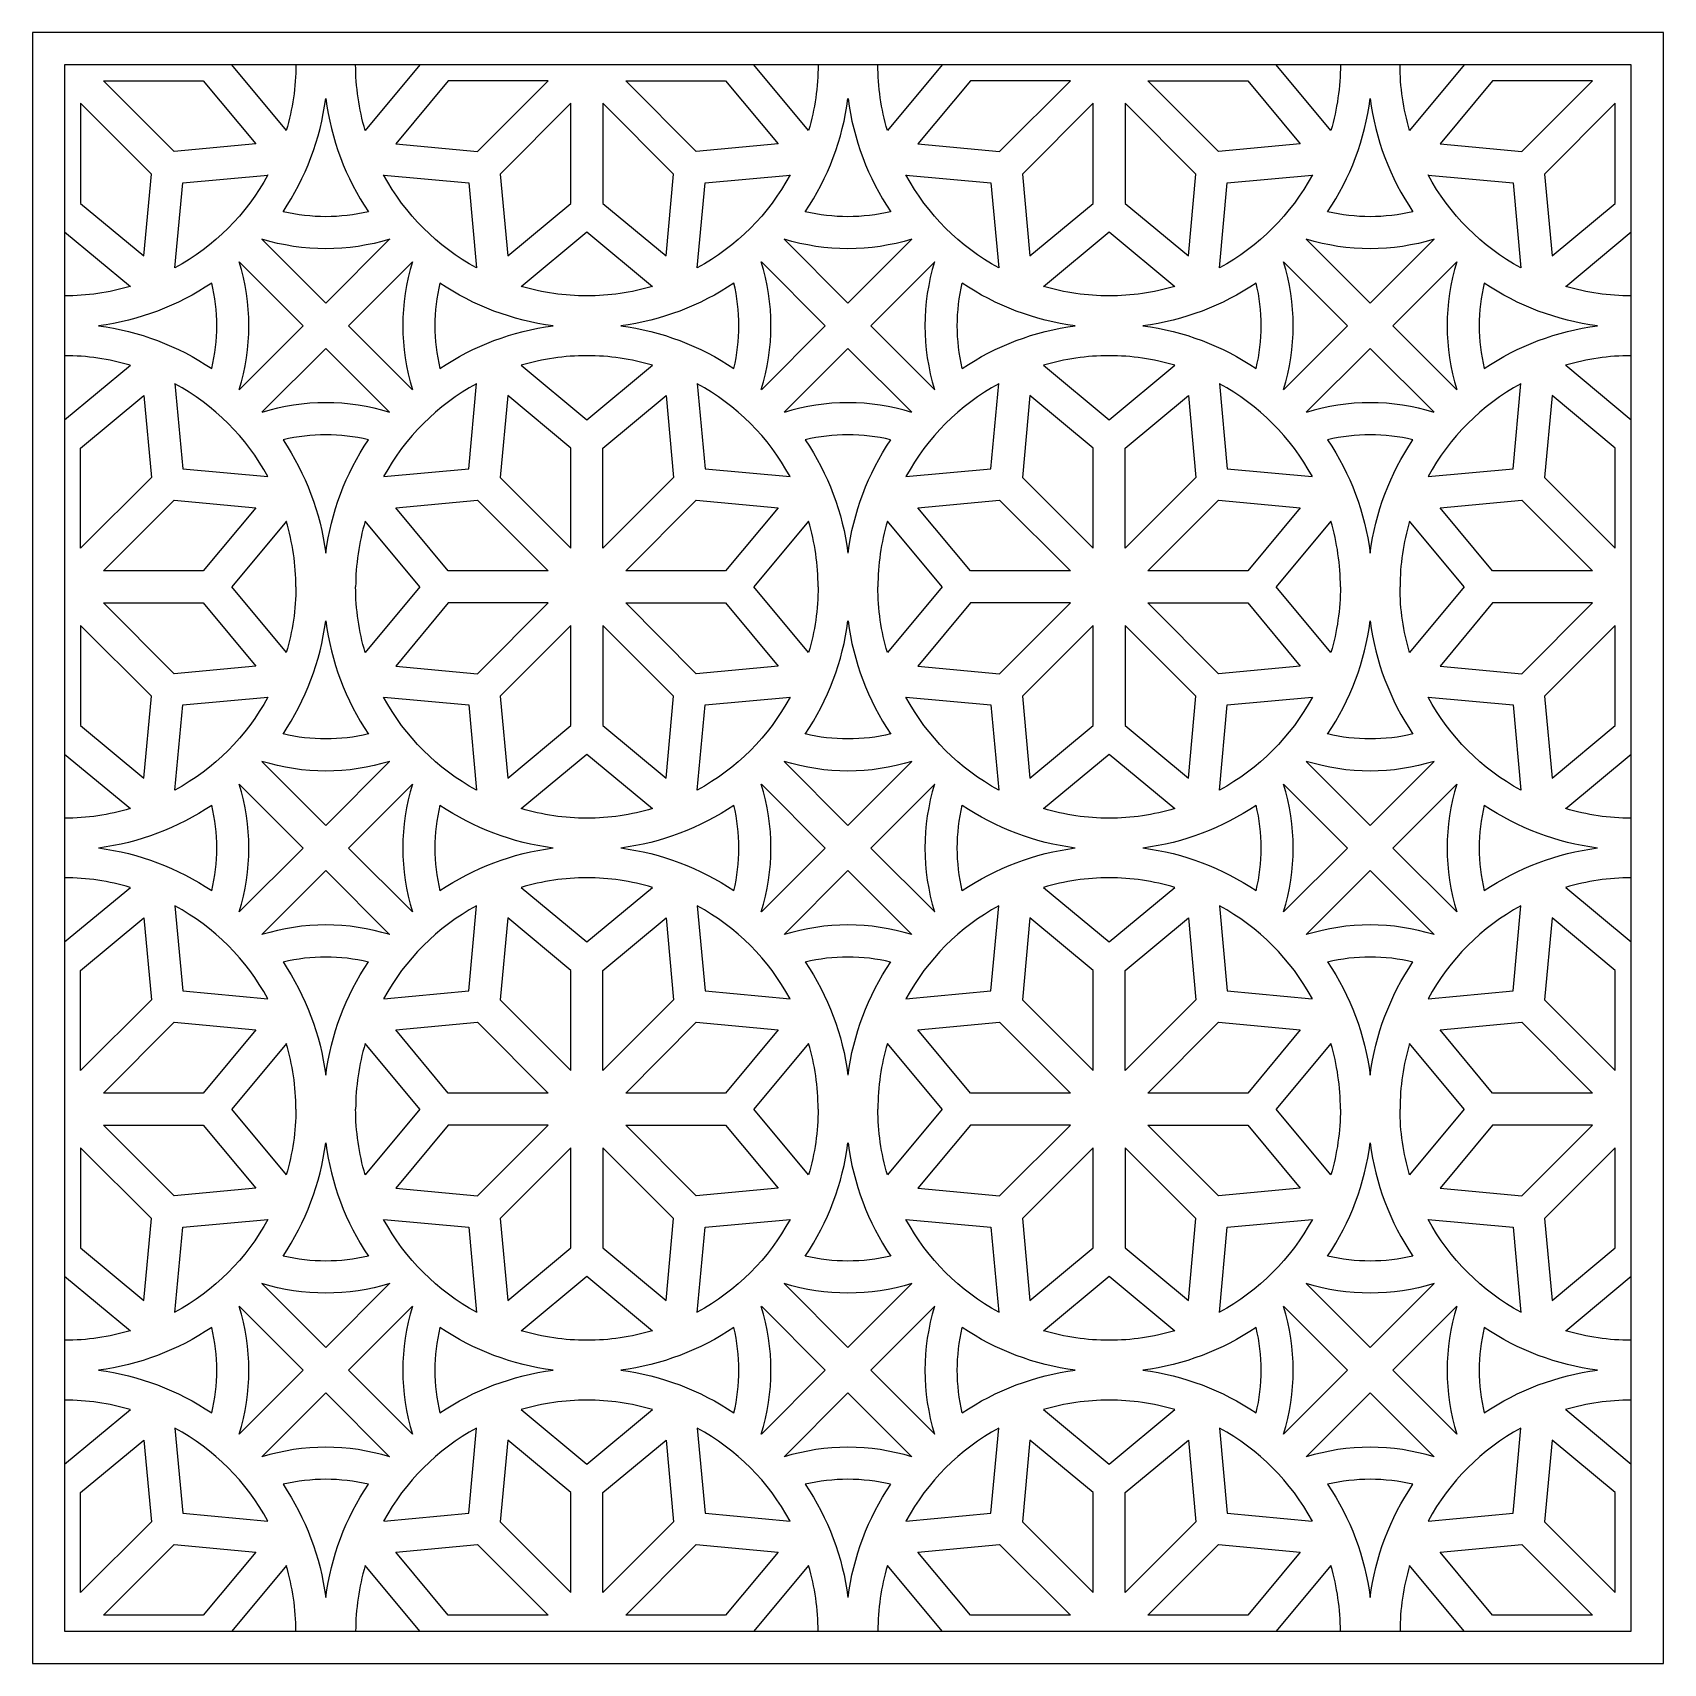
# Model space of a CAD drawing. Extents: x 371 to 1388, y 552 to 1569.
import ezdxf

# ---------------------------------------------------------------- set-up
doc = ezdxf.new("R2010")
doc.units = 0
doc.layers.add('LAYER_01', color=5, linetype='CONTINUOUS')

msp = doc.modelspace()

# ---------------------------------------------------------------- linework, layer by layer
at = {"layer": 'LAYER_01'}
for p, q in [((1387.7, 1569), (370.7, 1569)), ((370.7, 1569), (370.7, 552)), ((1387.7, 552), (1387.7, 1569)), ((1367.7, 1549), (390.7, 1549)), ((390.7, 1549), (390.7, 572)), ((529, 1508), (494.9, 1549)), ((612.2, 1549), (578.2, 1508)), ((854.7, 1508), (820.6, 1549)), ((937.9, 1549), (903.8, 1508)), ((1180.3, 1508), (1146.3, 1549)), ((1263.5, 1549), (1229.5, 1508)), ((1367.7, 572), (1367.7, 1549)), ((459, 1494.9), (414.9, 1539)), ((414.9, 1539), (477.2, 1539)), ((477.2, 1539), (510, 1499.6)), ((629.9, 1539), (597.2, 1499.6)), ((692.3, 1539), (629.9, 1539)), ((648.2, 1494.9), (692.3, 1539)), ((784.6, 1494.9), (740.6, 1539)), ((740.6, 1539), (802.9, 1539)), ((802.9, 1539), (835.7, 1499.6)), ((955.6, 1539), (922.8, 1499.6)), ((1017.9, 1539), (955.6, 1539)), ((973.8, 1494.9), (1017.9, 1539)), ((1110.3, 1494.9), (1066.2, 1539)), ((1066.2, 1539), (1128.6, 1539)), ((1128.6, 1539), (1161.3, 1499.6)), ((1281.2, 1539), (1248.5, 1499.6)), ((1343.6, 1539), (1281.2, 1539)), ((1299.5, 1494.9), (1343.6, 1539)), ((444.8, 1480.8), (400.7, 1524.9)), ((400.7, 1524.9), (400.7, 1462.5)), ((706.4, 1524.9), (662.3, 1480.8)), ((706.4, 1462.5), (706.4, 1524.9)), ((770.5, 1480.8), (726.4, 1524.9)), ((726.4, 1524.9), (726.4, 1462.5)), ((1032.1, 1524.9), (988, 1480.8)), ((1032.1, 1462.5), (1032.1, 1524.9)), ((1096.2, 1480.8), (1052.1, 1524.9)), ((1052.1, 1524.9), (1052.1, 1462.5)), ((1357.7, 1524.9), (1313.6, 1480.8)), ((1357.7, 1462.5), (1357.7, 1524.9)), ((510, 1499.6), (459, 1494.9)), ((597.2, 1499.6), (648.2, 1494.9)), ((835.7, 1499.6), (784.6, 1494.9)), ((922.8, 1499.6), (973.8, 1494.9)), ((1161.3, 1499.6), (1110.3, 1494.9)), ((1248.5, 1499.6), (1299.5, 1494.9)), ((440.1, 1429.7), (444.8, 1480.8)), ((459.5, 1422.3), (464.4, 1475.3)), ((464.4, 1475.3), (517.5, 1480.2)), ((589.7, 1480.2), (642.7, 1475.3)), ((642.7, 1475.3), (647.6, 1422.3)), ((662.3, 1480.8), (667, 1429.7)), ((765.8, 1429.7), (770.5, 1480.8)), ((785.2, 1422.3), (790.1, 1475.3)), ((790.1, 1475.3), (843.1, 1480.2)), ((915.3, 1480.2), (968.4, 1475.3)), ((968.4, 1475.3), (973.3, 1422.3)), ((988, 1480.8), (992.7, 1429.7)), ((1091.5, 1429.7), (1096.2, 1480.8)), ((1110.9, 1422.3), (1115.7, 1475.3)), ((1115.7, 1475.3), (1168.8, 1480.2)), ((1241, 1480.2), (1294.1, 1475.3)), ((1294.1, 1475.3), (1298.9, 1422.3)), ((1313.6, 1480.8), (1318.3, 1429.7)), ((400.7, 1462.5), (440.1, 1429.7)), ((667, 1429.7), (706.4, 1462.5)), ((726.4, 1462.5), (765.8, 1429.7)), ((992.7, 1429.7), (1032.1, 1462.5)), ((1052.1, 1462.5), (1091.5, 1429.7)), ((1318.3, 1429.7), (1357.7, 1462.5)), ((390.7, 1444.8), (431.7, 1410.7)), ((675.4, 1410.7), (716.4, 1444.8)), ((716.4, 1444.8), (757.4, 1410.7)), ((1001.1, 1410.7), (1042.1, 1444.8)), ((1042.1, 1444.8), (1083, 1410.7)), ((1326.8, 1410.7), (1367.7, 1444.8)), ((513.7, 1440.2), (553.6, 1400.3)), ((553.6, 1400.3), (593.4, 1440.2)), ((839.4, 1440.2), (879.2, 1400.3)), ((879.2, 1400.3), (919.1, 1440.2)), ((1165, 1440.2), (1204.9, 1400.3)), ((1204.9, 1400.3), (1244.8, 1440.2)), ((499.6, 1426), (539.4, 1386.2)), ((567.7, 1386.2), (607.6, 1426)), ((825.2, 1426), (865.1, 1386.2)), ((893.4, 1386.2), (933.3, 1426)), ((1150.9, 1426), (1190.8, 1386.2)), ((1219, 1386.2), (1258.9, 1426)), ((539.4, 1386.2), (499.6, 1346.3)), ((607.6, 1346.3), (567.7, 1386.2)), ((865.1, 1386.2), (825.2, 1346.3)), ((933.3, 1346.3), (893.4, 1386.2)), ((1190.8, 1386.2), (1150.9, 1346.3)), ((1258.9, 1346.3), (1219, 1386.2)), ((513.7, 1332.2), (553.6, 1372)), ((553.6, 1372), (593.4, 1332.2)), ((839.4, 1332.2), (879.2, 1372)), ((879.2, 1372), (919.1, 1332.2)), ((1165, 1332.2), (1204.9, 1372)), ((1204.9, 1372), (1244.8, 1332.2)), ((390.7, 1327.5), (431.7, 1361.6)), ((675.4, 1361.6), (716.4, 1327.5)), ((716.4, 1327.5), (757.4, 1361.6)), ((1001.1, 1361.6), (1042.1, 1327.5)), ((1042.1, 1327.5), (1083, 1361.6)), ((1326.8, 1361.6), (1367.7, 1327.5)), ((400.7, 1309.8), (440.1, 1342.6)), ((440.1, 1342.6), (444.8, 1291.6)), ((459.5, 1350.1), (464.4, 1297)), ((642.7, 1297), (647.6, 1350.1)), ((667, 1342.6), (662.3, 1291.6)), ((706.4, 1309.8), (667, 1342.6)), ((726.4, 1309.8), (765.8, 1342.6)), ((765.8, 1342.6), (770.5, 1291.6)), ((785.2, 1350.1), (790.1, 1297)), ((968.4, 1297), (973.3, 1350.1)), ((992.7, 1342.6), (988, 1291.6)), ((1032.1, 1309.8), (992.7, 1342.6)), ((1052.1, 1309.8), (1091.5, 1342.6)), ((1091.5, 1342.6), (1096.2, 1291.6)), ((1110.9, 1350.1), (1115.7, 1297)), ((1294.1, 1297), (1298.9, 1350.1)), ((1318.3, 1342.6), (1313.6, 1291.6)), ((1357.7, 1309.8), (1318.3, 1342.6)), ((400.7, 1247.5), (400.7, 1309.8)), ((706.4, 1247.5), (706.4, 1309.8)), ((726.4, 1247.5), (726.4, 1309.8)), ((1032.1, 1247.5), (1032.1, 1309.8)), ((1052.1, 1247.5), (1052.1, 1309.8)), ((1357.7, 1247.5), (1357.7, 1309.8)), ((444.8, 1291.6), (400.7, 1247.5)), ((464.4, 1297), (517.5, 1292.1)), ((589.7, 1292.1), (642.7, 1297)), ((662.3, 1291.6), (706.4, 1247.5)), ((770.5, 1291.6), (726.4, 1247.5)), ((790.1, 1297), (843.1, 1292.1)), ((915.3, 1292.1), (968.4, 1297)), ((988, 1291.6), (1032.1, 1247.5)), ((1096.2, 1291.6), (1052.1, 1247.5)), ((1115.7, 1297), (1168.8, 1292.1)), ((1241, 1292.1), (1294.1, 1297)), ((1313.6, 1291.6), (1357.7, 1247.5)), ((414.9, 1233.3), (459, 1277.4)), ((459, 1277.4), (510, 1272.7)), ((510, 1272.7), (477.2, 1233.3)), ((597.2, 1272.7), (648.2, 1277.4)), ((629.9, 1233.3), (597.2, 1272.7)), ((648.2, 1277.4), (692.3, 1233.3)), ((740.6, 1233.3), (784.6, 1277.4)), ((784.6, 1277.4), (835.7, 1272.7)), ((835.7, 1272.7), (802.9, 1233.3)), ((922.8, 1272.7), (973.8, 1277.4)), ((955.6, 1233.3), (922.8, 1272.7)), ((973.8, 1277.4), (1017.9, 1233.3)), ((1066.2, 1233.3), (1110.3, 1277.4)), ((1110.3, 1277.4), (1161.3, 1272.7)), ((1161.3, 1272.7), (1128.6, 1233.3)), ((1248.5, 1272.7), (1299.5, 1277.4)), ((1281.2, 1233.3), (1248.5, 1272.7)), ((1299.5, 1277.4), (1343.6, 1233.3)), ((529, 1264.3), (494.9, 1223.3)), ((612.2, 1223.3), (578.2, 1264.3)), ((854.7, 1264.3), (820.6, 1223.3)), ((937.9, 1223.3), (903.8, 1264.3)), ((1180.3, 1264.3), (1146.3, 1223.3)), ((1263.5, 1223.3), (1229.5, 1264.3)), ((477.2, 1233.3), (414.9, 1233.3)), ((692.3, 1233.3), (629.9, 1233.3)), ((802.9, 1233.3), (740.6, 1233.3)), ((1017.9, 1233.3), (955.6, 1233.3)), ((1128.6, 1233.3), (1066.2, 1233.3)), ((1343.6, 1233.3), (1281.2, 1233.3)), ((529, 1182.4), (494.9, 1223.3)), ((612.2, 1223.3), (578.2, 1182.4)), ((854.7, 1182.4), (820.6, 1223.3)), ((937.9, 1223.3), (903.8, 1182.4)), ((1180.3, 1182.4), (1146.3, 1223.3)), ((1263.5, 1223.3), (1229.5, 1182.4)), ((459, 1169.2), (414.9, 1213.3)), ((414.9, 1213.3), (477.2, 1213.3)), ((477.2, 1213.3), (510, 1173.9)), ((629.9, 1213.3), (597.2, 1173.9)), ((692.3, 1213.3), (629.9, 1213.3)), ((648.2, 1169.2), (692.3, 1213.3)), ((784.6, 1169.2), (740.6, 1213.3)), ((740.6, 1213.3), (802.9, 1213.3)), ((802.9, 1213.3), (835.7, 1173.9)), ((955.6, 1213.3), (922.8, 1173.9)), ((1017.9, 1213.3), (955.6, 1213.3)), ((973.8, 1169.2), (1017.9, 1213.3)), ((1110.3, 1169.2), (1066.2, 1213.3)), ((1066.2, 1213.3), (1128.6, 1213.3)), ((1128.6, 1213.3), (1161.3, 1173.9)), ((1281.2, 1213.3), (1248.5, 1173.9)), ((1343.6, 1213.3), (1281.2, 1213.3)), ((1299.5, 1169.2), (1343.6, 1213.3)), ((444.8, 1155.1), (400.7, 1199.2)), ((400.7, 1199.2), (400.7, 1136.8)), ((706.4, 1199.2), (662.3, 1155.1)), ((706.4, 1136.8), (706.4, 1199.2)), ((770.5, 1155.1), (726.4, 1199.2)), ((726.4, 1199.2), (726.4, 1136.8)), ((1032.1, 1199.2), (988, 1155.1)), ((1032.1, 1136.8), (1032.1, 1199.2)), ((1096.2, 1155.1), (1052.1, 1199.2)), ((1052.1, 1199.2), (1052.1, 1136.8)), ((1357.7, 1199.2), (1313.6, 1155.1)), ((1357.7, 1136.8), (1357.7, 1199.2)), ((510, 1173.9), (459, 1169.2)), ((597.2, 1173.9), (648.2, 1169.2)), ((835.7, 1173.9), (784.6, 1169.2)), ((922.8, 1173.9), (973.8, 1169.2)), ((1161.3, 1173.9), (1110.3, 1169.2)), ((1248.5, 1173.9), (1299.5, 1169.2)), ((440.1, 1104.1), (444.8, 1155.1)), ((459.5, 1096.6), (464.4, 1149.7)), ((464.4, 1149.7), (517.5, 1154.5)), ((589.7, 1154.5), (642.7, 1149.7)), ((642.7, 1149.7), (647.6, 1096.6)), ((662.3, 1155.1), (667, 1104.1)), ((765.8, 1104.1), (770.5, 1155.1)), ((785.2, 1096.6), (790.1, 1149.7)), ((790.1, 1149.7), (843.1, 1154.5)), ((915.3, 1154.5), (968.4, 1149.7)), ((968.4, 1149.7), (973.3, 1096.6)), ((988, 1155.1), (992.7, 1104.1)), ((1091.5, 1104.1), (1096.2, 1155.1)), ((1110.9, 1096.6), (1115.7, 1149.7)), ((1115.7, 1149.7), (1168.8, 1154.5)), ((1241, 1154.5), (1294.1, 1149.7)), ((1294.1, 1149.7), (1298.9, 1096.6)), ((1313.6, 1155.1), (1318.3, 1104.1)), ((400.7, 1136.8), (440.1, 1104.1)), ((667, 1104.1), (706.4, 1136.8)), ((726.4, 1136.8), (765.8, 1104.1)), ((992.7, 1104.1), (1032.1, 1136.8)), ((1052.1, 1136.8), (1091.5, 1104.1)), ((1318.3, 1104.1), (1357.7, 1136.8)), ((390.7, 1119.1), (431.7, 1085.1)), ((675.4, 1085.1), (716.4, 1119.1)), ((716.4, 1119.1), (757.4, 1085.1)), ((1001.1, 1085.1), (1042.1, 1119.1)), ((1042.1, 1119.1), (1083, 1085.1)), ((1326.8, 1085.1), (1367.7, 1119.1)), ((513.7, 1114.5), (553.6, 1074.6)), ((553.6, 1074.6), (593.4, 1114.5)), ((839.4, 1114.5), (879.2, 1074.6)), ((879.2, 1074.6), (919.1, 1114.5)), ((1165, 1114.5), (1204.9, 1074.6)), ((1204.9, 1074.6), (1244.8, 1114.5)), ((499.6, 1100.4), (539.4, 1060.5)), ((567.7, 1060.5), (607.6, 1100.4)), ((825.2, 1100.4), (865.1, 1060.5)), ((893.4, 1060.5), (933.3, 1100.4)), ((1150.9, 1100.4), (1190.8, 1060.5)), ((1219, 1060.5), (1258.9, 1100.4)), ((539.4, 1060.5), (499.6, 1020.6)), ((607.6, 1020.6), (567.7, 1060.5)), ((865.1, 1060.5), (825.2, 1020.6)), ((933.3, 1020.6), (893.4, 1060.5)), ((1190.8, 1060.5), (1150.9, 1020.6)), ((1258.9, 1020.6), (1219, 1060.5)), ((513.7, 1006.5), (553.6, 1046.4)), ((553.6, 1046.4), (593.4, 1006.5)), ((839.4, 1006.5), (879.2, 1046.4)), ((879.2, 1046.4), (919.1, 1006.5)), ((1165, 1006.5), (1204.9, 1046.4)), ((1204.9, 1046.4), (1244.8, 1006.5)), ((390.7, 1001.9), (431.7, 1035.9)), ((675.4, 1035.9), (716.4, 1001.9)), ((716.4, 1001.9), (757.4, 1035.9)), ((1001.1, 1035.9), (1042.1, 1001.9)), ((1042.1, 1001.9), (1083, 1035.9)), ((1326.8, 1035.9), (1367.7, 1001.9)), ((459.5, 1024.4), (464.4, 971.4)), ((642.7, 971.4), (647.6, 1024.4)), ((785.2, 1024.4), (790.1, 971.4)), ((968.4, 971.4), (973.3, 1024.4)), ((1110.9, 1024.4), (1115.7, 971.4)), ((1294.1, 971.4), (1298.9, 1024.4)), ((400.7, 984.2), (440.1, 1016.9)), ((440.1, 1016.9), (444.8, 965.9)), ((667, 1016.9), (662.3, 965.9)), ((706.4, 984.2), (667, 1016.9)), ((726.4, 984.2), (765.8, 1016.9)), ((765.8, 1016.9), (770.5, 965.9)), ((992.7, 1016.9), (988, 965.9)), ((1032.1, 984.2), (992.7, 1016.9)), ((1052.1, 984.2), (1091.5, 1016.9)), ((1091.5, 1016.9), (1096.2, 965.9)), ((1318.3, 1016.9), (1313.6, 965.9)), ((1357.7, 984.2), (1318.3, 1016.9)), ((400.7, 921.8), (400.7, 984.2)), ((706.4, 921.8), (706.4, 984.2)), ((726.4, 921.8), (726.4, 984.2)), ((1032.1, 921.8), (1032.1, 984.2)), ((1052.1, 921.8), (1052.1, 984.2)), ((1357.7, 921.8), (1357.7, 984.2)), ((464.4, 971.4), (517.5, 966.5)), ((589.7, 966.5), (642.7, 971.4)), ((790.1, 971.4), (843.1, 966.5)), ((915.3, 966.5), (968.4, 971.4)), ((1115.7, 971.4), (1168.8, 966.5)), ((1241, 966.5), (1294.1, 971.4)), ((444.8, 965.9), (400.7, 921.8)), ((662.3, 965.9), (706.4, 921.8)), ((770.5, 965.9), (726.4, 921.8)), ((988, 965.9), (1032.1, 921.8)), ((1096.2, 965.9), (1052.1, 921.8)), ((1313.6, 965.9), (1357.7, 921.8)), ((414.9, 907.7), (459, 951.8)), ((459, 951.8), (510, 947.1)), ((510, 947.1), (477.2, 907.7)), ((597.2, 947.1), (648.2, 951.8)), ((629.9, 907.7), (597.2, 947.1)), ((648.2, 951.8), (692.3, 907.7)), ((740.6, 907.7), (784.6, 951.8)), ((784.6, 951.8), (835.7, 947.1)), ((835.7, 947.1), (802.9, 907.7)), ((922.8, 947.1), (973.8, 951.8)), ((955.6, 907.7), (922.8, 947.1)), ((973.8, 951.8), (1017.9, 907.7)), ((1066.2, 907.7), (1110.3, 951.8)), ((1110.3, 951.8), (1161.3, 947.1)), ((1161.3, 947.1), (1128.6, 907.7)), ((1248.5, 947.1), (1299.5, 951.8)), ((1281.2, 907.7), (1248.5, 947.1)), ((1299.5, 951.8), (1343.6, 907.7)), ((529, 938.6), (494.9, 897.7)), ((612.2, 897.7), (578.2, 938.6)), ((854.7, 938.6), (820.6, 897.7)), ((937.9, 897.7), (903.8, 938.6)), ((1180.3, 938.6), (1146.3, 897.7)), ((1263.5, 897.7), (1229.5, 938.6)), ((477.2, 907.7), (414.9, 907.7)), ((692.3, 907.7), (629.9, 907.7)), ((802.9, 907.7), (740.6, 907.7)), ((1017.9, 907.7), (955.6, 907.7)), ((1128.6, 907.7), (1066.2, 907.7)), ((1343.6, 907.7), (1281.2, 907.7)), ((529, 856.7), (494.9, 897.7)), ((612.2, 897.7), (578.2, 856.7)), ((854.7, 856.7), (820.6, 897.7)), ((937.9, 897.7), (903.8, 856.7)), ((1180.3, 856.7), (1146.3, 897.7)), ((1263.5, 897.7), (1229.5, 856.7)), ((459, 843.6), (414.9, 887.7)), ((414.9, 887.7), (477.2, 887.7)), ((477.2, 887.7), (510, 848.3)), ((629.9, 887.7), (597.2, 848.3)), ((692.3, 887.7), (629.9, 887.7)), ((648.2, 843.6), (692.3, 887.7)), ((784.6, 843.6), (740.6, 887.7)), ((740.6, 887.7), (802.9, 887.7)), ((802.9, 887.7), (835.7, 848.3)), ((955.6, 887.7), (922.8, 848.3)), ((1017.9, 887.7), (955.6, 887.7)), ((973.8, 843.6), (1017.9, 887.7)), ((1110.3, 843.6), (1066.2, 887.7)), ((1066.2, 887.7), (1128.6, 887.7)), ((1128.6, 887.7), (1161.3, 848.3)), ((1281.2, 887.7), (1248.5, 848.3)), ((1343.6, 887.7), (1281.2, 887.7)), ((1299.5, 843.6), (1343.6, 887.7)), ((444.8, 829.4), (400.7, 873.5)), ((400.7, 873.5), (400.7, 811.2)), ((706.4, 873.5), (662.3, 829.4)), ((706.4, 811.2), (706.4, 873.5)), ((770.5, 829.4), (726.4, 873.5)), ((726.4, 873.5), (726.4, 811.2)), ((1032.1, 873.5), (988, 829.4)), ((1032.1, 811.2), (1032.1, 873.5)), ((1096.2, 829.4), (1052.1, 873.5)), ((1052.1, 873.5), (1052.1, 811.2)), ((1357.7, 873.5), (1313.6, 829.4)), ((1357.7, 811.2), (1357.7, 873.5)), ((510, 848.3), (459, 843.6)), ((597.2, 848.3), (648.2, 843.6)), ((835.7, 848.3), (784.6, 843.6)), ((922.8, 848.3), (973.8, 843.6)), ((1161.3, 848.3), (1110.3, 843.6)), ((1248.5, 848.3), (1299.5, 843.6)), ((440.1, 778.4), (444.8, 829.4)), ((459.5, 770.9), (464.4, 824)), ((464.4, 824), (517.5, 828.9)), ((589.7, 828.9), (642.7, 824)), ((642.7, 824), (647.6, 770.9)), ((662.3, 829.4), (667, 778.4)), ((765.8, 778.4), (770.5, 829.4)), ((785.2, 770.9), (790.1, 824)), ((790.1, 824), (843.1, 828.9)), ((915.3, 828.9), (968.4, 824)), ((968.4, 824), (973.3, 770.9)), ((988, 829.4), (992.7, 778.4)), ((1091.5, 778.4), (1096.2, 829.4)), ((1110.9, 770.9), (1115.7, 824)), ((1115.7, 824), (1168.8, 828.9)), ((1241, 828.9), (1294.1, 824)), ((1294.1, 824), (1298.9, 770.9)), ((1313.6, 829.4), (1318.3, 778.4)), ((400.7, 811.2), (440.1, 778.4)), ((667, 778.4), (706.4, 811.2)), ((726.4, 811.2), (765.8, 778.4)), ((992.7, 778.4), (1032.1, 811.2)), ((1052.1, 811.2), (1091.5, 778.4)), ((1318.3, 778.4), (1357.7, 811.2)), ((390.7, 793.5), (431.7, 759.4)), ((675.4, 759.4), (716.4, 793.5)), ((716.4, 793.5), (757.4, 759.4)), ((1001.1, 759.4), (1042.1, 793.5)), ((1042.1, 793.5), (1083, 759.4)), ((1326.8, 759.4), (1367.7, 793.5)), ((513.7, 788.9), (553.6, 749)), ((553.6, 749), (593.4, 788.9)), ((839.4, 788.9), (879.2, 749)), ((879.2, 749), (919.1, 788.9)), ((1165, 788.9), (1204.9, 749)), ((1204.9, 749), (1244.8, 788.9)), ((499.6, 774.7), (539.4, 734.8)), ((567.7, 734.8), (607.6, 774.7)), ((825.2, 774.7), (865.1, 734.8)), ((893.4, 734.8), (933.3, 774.7)), ((1150.9, 774.7), (1190.8, 734.8)), ((1219, 734.8), (1258.9, 774.7)), ((539.4, 734.8), (499.6, 695)), ((607.6, 695), (567.7, 734.8)), ((865.1, 734.8), (825.2, 695)), ((933.3, 695), (893.4, 734.8)), ((1190.8, 734.8), (1150.9, 695)), ((1258.9, 695), (1219, 734.8)), ((513.7, 680.8), (553.6, 720.7)), ((553.6, 720.7), (593.4, 680.8)), ((839.4, 680.8), (879.2, 720.7)), ((879.2, 720.7), (919.1, 680.8)), ((1165, 680.8), (1204.9, 720.7)), ((1204.9, 720.7), (1244.8, 680.8)), ((390.7, 676.2), (431.7, 710.3)), ((675.4, 710.3), (716.4, 676.2)), ((716.4, 676.2), (757.4, 710.3)), ((1001.1, 710.3), (1042.1, 676.2)), ((1042.1, 676.2), (1083, 710.3)), ((1326.8, 710.3), (1367.7, 676.2)), ((459.5, 698.7), (464.4, 645.7)), ((642.7, 645.7), (647.6, 698.7)), ((785.2, 698.7), (790.1, 645.7)), ((968.4, 645.7), (973.3, 698.7)), ((1110.9, 698.7), (1115.7, 645.7)), ((1294.1, 645.7), (1298.9, 698.7)), ((400.7, 658.5), (440.1, 691.3)), ((440.1, 691.3), (444.8, 640.2)), ((667, 691.3), (662.3, 640.2)), ((706.4, 658.5), (667, 691.3)), ((726.4, 658.5), (765.8, 691.3)), ((765.8, 691.3), (770.5, 640.2)), ((992.7, 691.3), (988, 640.2)), ((1032.1, 658.5), (992.7, 691.3)), ((1052.1, 658.5), (1091.5, 691.3)), ((1091.5, 691.3), (1096.2, 640.2)), ((1318.3, 691.3), (1313.6, 640.2)), ((1357.7, 658.5), (1318.3, 691.3)), ((400.7, 596.2), (400.7, 658.5)), ((706.4, 596.2), (706.4, 658.5)), ((726.4, 596.2), (726.4, 658.5)), ((1032.1, 596.2), (1032.1, 658.5)), ((1052.1, 596.2), (1052.1, 658.5)), ((1357.7, 596.2), (1357.7, 658.5)), ((464.4, 645.7), (517.5, 640.8)), ((589.7, 640.8), (642.7, 645.7)), ((790.1, 645.7), (843.1, 640.8)), ((915.3, 640.8), (968.4, 645.7)), ((1115.7, 645.7), (1168.8, 640.8)), ((1241, 640.8), (1294.1, 645.7)), ((444.8, 640.2), (400.7, 596.2)), ((662.3, 640.2), (706.4, 596.2)), ((770.5, 640.2), (726.4, 596.2)), ((988, 640.2), (1032.1, 596.2)), ((1096.2, 640.2), (1052.1, 596.2)), ((1313.6, 640.2), (1357.7, 596.2)), ((414.9, 582), (459, 626.1)), ((459, 626.1), (510, 621.4)), ((510, 621.4), (477.2, 582)), ((597.2, 621.4), (648.2, 626.1)), ((629.9, 582), (597.2, 621.4)), ((648.2, 626.1), (692.3, 582)), ((740.6, 582), (784.6, 626.1)), ((784.6, 626.1), (835.7, 621.4)), ((835.7, 621.4), (802.9, 582)), ((922.8, 621.4), (973.8, 626.1)), ((955.6, 582), (922.8, 621.4)), ((973.8, 626.1), (1017.9, 582)), ((1066.2, 582), (1110.3, 626.1)), ((1110.3, 626.1), (1161.3, 621.4)), ((1161.3, 621.4), (1128.6, 582)), ((1248.5, 621.4), (1299.5, 626.1)), ((1281.2, 582), (1248.5, 621.4)), ((1299.5, 626.1), (1343.6, 582)), ((529, 613), (494.9, 572)), ((612.2, 572), (578.2, 613)), ((854.7, 613), (820.6, 572)), ((937.9, 572), (903.8, 613)), ((1180.3, 613), (1146.3, 572)), ((1263.5, 572), (1229.5, 613)), ((477.2, 582), (414.9, 582)), ((692.3, 582), (629.9, 582)), ((802.9, 582), (740.6, 582)), ((1017.9, 582), (955.6, 582)), ((1128.6, 582), (1066.2, 582)), ((1343.6, 582), (1281.2, 582)), ((390.7, 572), (1367.7, 572)), ((370.7, 552), (1387.7, 552))]:
    msp.add_line(p, q, dxfattribs=at)
at = {"layer": 'LAYER_01', "extrusion": (0, 0, -1)}
for centre, radius, start, end in [((-390.7, 1549), 144.2, 180, 196.5058), ((-716.4, 1549), 144.2, 343.4942, 360), ((-716.4, 1549), 144.2, 180, 196.5058), ((-1042.1, 1549), 144.2, 343.4942, 360), ((-1042.1, 1549), 144.2, 180, 196.5058), ((-1367.7, 1549), 144.2, 343.4942, 360), ((-390.7, 1549), 144.2, 208.4942, 241.5058), ((-716.4, 1549), 144.2, 298.4942, 331.5058), ((-716.4, 1549), 144.2, 208.4942, 241.5058), ((-1042.1, 1549), 144.2, 298.4942, 331.5058), ((-1042.1, 1549), 144.2, 208.4942, 241.5058), ((-1367.7, 1549), 144.2, 298.4942, 331.5058), ((-553.6, 1569.3), 115.1, 256.6198, 283.3802), ((-879.2, 1569.3), 115.1, 256.6198, 283.3802), ((-1204.9, 1569.3), 115.1, 256.6198, 283.3802), ((-553.6, 1569.3), 135.1, 252.8368, 287.1632), ((-879.2, 1569.3), 135.1, 252.8368, 287.1632), ((-1204.9, 1569.3), 135.1, 252.8368, 287.1632), ((-390.7, 1549), 144.2, 253.4942, 270), ((-390.7, 1549), 164.2, 236.0443, 262.6167), ((-716.4, 1549), 164.2, 277.3833, 303.9557), ((-716.4, 1549), 144.2, 270, 286.5058), ((-716.4, 1549), 144.2, 253.4942, 270), ((-716.4, 1549), 164.2, 236.0443, 262.6167), ((-1042.1, 1549), 164.2, 277.3833, 303.9557), ((-1042.1, 1549), 144.2, 270, 286.5058), ((-1042.1, 1549), 144.2, 253.4942, 270), ((-1042.1, 1549), 164.2, 236.0443, 262.6167), ((-1367.7, 1549), 164.2, 277.3833, 303.9557), ((-1367.7, 1549), 144.2, 270, 286.5058), ((-390.7, 1223.3), 164.2, 97.3833, 123.9557), ((-716.4, 1223.3), 164.2, 56.0443, 82.6167), ((-716.4, 1223.3), 164.2, 97.3833, 123.9557), ((-1042.1, 1223.3), 164.2, 56.0443, 82.6167), ((-1042.1, 1223.3), 164.2, 97.3833, 123.9557), ((-1367.7, 1223.3), 164.2, 56.0443, 82.6167), ((-390.7, 1223.3), 164.2, 146.0443, 172.6167), ((-716.4, 1223.3), 164.2, 7.3833, 33.9557), ((-716.4, 1223.3), 164.2, 146.0443, 172.6167), ((-1042.1, 1223.3), 164.2, 7.3833, 33.9557), ((-1042.1, 1223.3), 164.2, 146.0443, 172.6167), ((-1367.7, 1223.3), 164.2, 7.3833, 33.9557), ((-390.7, 1223.3), 144.2, 180, 196.5058), ((-716.4, 1223.3), 144.2, 343.4942, 360), ((-716.4, 1223.3), 144.2, 180, 196.5058), ((-1042.1, 1223.3), 144.2, 343.4942, 360), ((-1042.1, 1223.3), 144.2, 180, 196.5058), ((-1367.7, 1223.3), 144.2, 343.4942, 360), ((-390.7, 1223.3), 144.2, 208.4942, 241.5058), ((-716.4, 1223.3), 144.2, 298.4942, 331.5058), ((-716.4, 1223.3), 144.2, 208.4942, 241.5058), ((-1042.1, 1223.3), 144.2, 298.4942, 331.5058), ((-1042.1, 1223.3), 144.2, 208.4942, 241.5058), ((-1367.7, 1223.3), 144.2, 298.4942, 331.5058), ((-553.6, 1243.6), 115.1, 256.6198, 283.3802), ((-879.2, 1243.6), 115.1, 256.6198, 283.3802), ((-1204.9, 1243.6), 115.1, 256.6198, 283.3802), ((-553.6, 1243.6), 135.1, 252.8368, 287.1632), ((-879.2, 1243.6), 135.1, 252.8368, 287.1632), ((-1204.9, 1243.6), 135.1, 252.8368, 287.1632), ((-390.7, 1223.3), 144.2, 253.4942, 270), ((-390.7, 1223.3), 164.2, 236.0443, 262.6167), ((-716.4, 1223.3), 164.2, 277.3833, 303.9557), ((-716.4, 1223.3), 144.2, 270, 286.5058), ((-716.4, 1223.3), 144.2, 253.4942, 270), ((-716.4, 1223.3), 164.2, 236.0443, 262.6167), ((-1042.1, 1223.3), 164.2, 277.3833, 303.9557), ((-1042.1, 1223.3), 144.2, 270, 286.5058), ((-1042.1, 1223.3), 144.2, 253.4942, 270), ((-1042.1, 1223.3), 164.2, 236.0443, 262.6167), ((-1367.7, 1223.3), 164.2, 277.3833, 303.9557), ((-1367.7, 1223.3), 144.2, 270, 286.5058), ((-390.7, 897.7), 164.2, 97.3833, 123.9557), ((-716.4, 897.7), 164.2, 56.0443, 82.6167), ((-716.4, 897.7), 164.2, 97.3833, 123.9557), ((-1042.1, 897.7), 164.2, 56.0443, 82.6167), ((-1042.1, 897.7), 164.2, 97.3833, 123.9557), ((-1367.7, 897.7), 164.2, 56.0443, 82.6167), ((-390.7, 897.7), 164.2, 146.0443, 172.6167), ((-716.4, 897.7), 164.2, 7.3833, 33.9557), ((-716.4, 897.7), 164.2, 146.0443, 172.6167), ((-1042.1, 897.7), 164.2, 7.3833, 33.9557), ((-1042.1, 897.7), 164.2, 146.0443, 172.6167), ((-1367.7, 897.7), 164.2, 7.3833, 33.9557), ((-390.7, 897.7), 144.2, 180, 196.5058), ((-716.4, 897.7), 144.2, 343.4942, 360), ((-716.4, 897.7), 144.2, 180, 196.5058), ((-1042.1, 897.7), 144.2, 343.4942, 360), ((-1042.1, 897.7), 144.2, 180, 196.5058), ((-1367.7, 897.7), 144.2, 343.4942, 360), ((-390.7, 897.7), 144.2, 208.4942, 241.5058), ((-716.4, 897.7), 144.2, 298.4942, 331.5058), ((-716.4, 897.7), 144.2, 208.4942, 241.5058), ((-1042.1, 897.7), 144.2, 298.4942, 331.5058), ((-1042.1, 897.7), 144.2, 208.4942, 241.5058), ((-1367.7, 897.7), 144.2, 298.4942, 331.5058), ((-553.6, 918), 115.1, 256.6198, 283.3802), ((-879.2, 918), 115.1, 256.6198, 283.3802), ((-1204.9, 918), 115.1, 256.6198, 283.3802), ((-553.6, 918), 135.1, 252.8368, 287.1632), ((-879.2, 918), 135.1, 252.8368, 287.1632), ((-1204.9, 918), 135.1, 252.8368, 287.1632), ((-390.7, 897.7), 144.2, 253.4942, 270), ((-390.7, 897.7), 164.2, 236.0443, 262.6167), ((-716.4, 897.7), 164.2, 277.3833, 303.9557), ((-716.4, 897.7), 144.2, 270, 286.5058), ((-716.4, 897.7), 144.2, 253.4942, 270), ((-716.4, 897.7), 164.2, 236.0443, 262.6167), ((-1042.1, 897.7), 164.2, 277.3833, 303.9557), ((-1042.1, 897.7), 144.2, 270, 286.5058), ((-1042.1, 897.7), 144.2, 253.4942, 270), ((-1042.1, 897.7), 164.2, 236.0443, 262.6167), ((-1367.7, 897.7), 164.2, 277.3833, 303.9557), ((-1367.7, 897.7), 144.2, 270, 286.5058), ((-390.7, 572), 164.2, 97.3833, 123.9557), ((-716.4, 572), 164.2, 56.0443, 82.6167), ((-716.4, 572), 164.2, 97.3833, 123.9557), ((-1042.1, 572), 164.2, 56.0443, 82.6167), ((-1042.1, 572), 164.2, 97.3833, 123.9557), ((-1367.7, 572), 164.2, 56.0443, 82.6167), ((-390.7, 572), 164.2, 146.0443, 172.6167), ((-716.4, 572), 164.2, 7.3833, 33.9557), ((-716.4, 572), 164.2, 146.0443, 172.6167), ((-1042.1, 572), 164.2, 7.3833, 33.9557), ((-1042.1, 572), 164.2, 146.0443, 172.6167), ((-1367.7, 572), 164.2, 7.3833, 33.9557)]:
    msp.add_arc(centre, radius, start, end, dxfattribs=at)
at = {"layer": 'LAYER_01'}
for centre, radius, start, end in [((390.7, 1549), 164.2, 326.0443, 352.6167), ((716.4, 1549), 164.2, 187.3833, 213.9557), ((716.4, 1549), 164.2, 326.0443, 352.6167), ((1042.1, 1549), 164.2, 187.3833, 213.9557), ((1042.1, 1549), 164.2, 326.0443, 352.6167), ((1367.7, 1549), 164.2, 187.3833, 213.9557), ((370.5, 1386.2), 135.1, 342.8368, 17.1632), ((736.7, 1386.2), 135.1, 162.8368, 197.1632), ((696.1, 1386.2), 135.1, 342.8368, 17.1632), ((1062.3, 1386.2), 135.1, 162.8368, 197.1632), ((1021.8, 1386.2), 135.1, 342.8368, 17.1632), ((1388, 1386.2), 135.1, 162.8368, 197.1632), ((370.5, 1386.2), 115.1, 346.6198, 13.3802), ((736.7, 1386.2), 115.1, 166.6198, 193.3802), ((696.1, 1386.2), 115.1, 346.6198, 13.3802), ((1062.3, 1386.2), 115.1, 166.6198, 193.3802), ((1021.8, 1386.2), 115.1, 346.6198, 13.3802), ((1388, 1386.2), 115.1, 166.6198, 193.3802), ((390.7, 1223.3), 144.2, 73.4942, 90), ((716.4, 1223.3), 144.2, 90, 106.5058), ((716.4, 1223.3), 144.2, 73.4942, 90), ((1042.1, 1223.3), 144.2, 90, 106.5058), ((1042.1, 1223.3), 144.2, 73.4942, 90), ((1367.7, 1223.3), 144.2, 90, 106.5058), ((390.7, 1223.3), 144.2, 28.4942, 61.5058), ((716.4, 1223.3), 144.2, 118.4942, 151.5058), ((716.4, 1223.3), 144.2, 28.4942, 61.5058), ((1042.1, 1223.3), 144.2, 118.4942, 151.5058), ((1042.1, 1223.3), 144.2, 28.4942, 61.5058), ((1367.7, 1223.3), 144.2, 118.4942, 151.5058), ((553.6, 1203.1), 135.1, 72.8368, 107.1632), ((879.2, 1203.1), 135.1, 72.8368, 107.1632), ((1204.9, 1203.1), 135.1, 72.8368, 107.1632), ((553.6, 1203.1), 115.1, 76.6198, 103.3802), ((879.2, 1203.1), 115.1, 76.6198, 103.3802), ((1204.9, 1203.1), 115.1, 76.6198, 103.3802), ((390.7, 1223.3), 144.2, 0, 16.5058), ((716.4, 1223.3), 144.2, 163.4942, 180), ((716.4, 1223.3), 144.2, 0, 16.5058), ((1042.1, 1223.3), 144.2, 163.4942, 180), ((1042.1, 1223.3), 144.2, 0, 16.5058), ((1367.7, 1223.3), 144.2, 163.4942, 180), ((390.7, 1223.3), 164.2, 326.0443, 352.6167), ((716.4, 1223.3), 164.2, 187.3833, 213.9557), ((716.4, 1223.3), 164.2, 326.0443, 352.6167), ((1042.1, 1223.3), 164.2, 187.3833, 213.9557), ((1042.1, 1223.3), 164.2, 326.0443, 352.6167), ((1367.7, 1223.3), 164.2, 187.3833, 213.9557), ((370.5, 1060.5), 135.1, 342.8368, 17.1632), ((736.7, 1060.5), 135.1, 162.8368, 197.1632), ((696.1, 1060.5), 135.1, 342.8368, 17.1632), ((1062.3, 1060.5), 135.1, 162.8368, 197.1632), ((1021.8, 1060.5), 135.1, 342.8368, 17.1632), ((1388, 1060.5), 135.1, 162.8368, 197.1632), ((370.5, 1060.5), 115.1, 346.6198, 13.3802), ((736.7, 1060.5), 115.1, 166.6198, 193.3802), ((696.1, 1060.5), 115.1, 346.6198, 13.3802), ((1062.3, 1060.5), 115.1, 166.6198, 193.3802), ((1021.8, 1060.5), 115.1, 346.6198, 13.3802), ((1388, 1060.5), 115.1, 166.6198, 193.3802), ((390.7, 897.7), 144.2, 73.4942, 90), ((716.4, 897.7), 144.2, 90, 106.5058), ((716.4, 897.7), 144.2, 73.4942, 90), ((1042.1, 897.7), 144.2, 90, 106.5058), ((1042.1, 897.7), 144.2, 73.4942, 90), ((1367.7, 897.7), 144.2, 90, 106.5058), ((390.7, 897.7), 144.2, 28.4942, 61.5058), ((716.4, 897.7), 144.2, 118.4942, 151.5058), ((716.4, 897.7), 144.2, 28.4942, 61.5058), ((1042.1, 897.7), 144.2, 118.4942, 151.5058), ((1042.1, 897.7), 144.2, 28.4942, 61.5058), ((1367.7, 897.7), 144.2, 118.4942, 151.5058), ((553.6, 877.4), 135.1, 72.8368, 107.1632), ((879.2, 877.4), 135.1, 72.8368, 107.1632), ((1204.9, 877.4), 135.1, 72.8368, 107.1632), ((553.6, 877.4), 115.1, 76.6198, 103.3802), ((879.2, 877.4), 115.1, 76.6198, 103.3802), ((1204.9, 877.4), 115.1, 76.6198, 103.3802), ((390.7, 897.7), 144.2, 0, 16.5058), ((716.4, 897.7), 144.2, 163.4942, 180), ((716.4, 897.7), 144.2, 0, 16.5058), ((1042.1, 897.7), 144.2, 163.4942, 180), ((1042.1, 897.7), 144.2, 0, 16.5058), ((1367.7, 897.7), 144.2, 163.4942, 180), ((390.7, 897.7), 164.2, 326.0443, 352.6167), ((716.4, 897.7), 164.2, 187.3833, 213.9557), ((716.4, 897.7), 164.2, 326.0443, 352.6167), ((1042.1, 897.7), 164.2, 187.3833, 213.9557), ((1042.1, 897.7), 164.2, 326.0443, 352.6167), ((1367.7, 897.7), 164.2, 187.3833, 213.9557), ((370.5, 734.8), 135.1, 342.8368, 17.1632), ((736.7, 734.8), 135.1, 162.8368, 197.1632), ((696.1, 734.8), 135.1, 342.8368, 17.1632), ((1062.3, 734.8), 135.1, 162.8368, 197.1632), ((1021.8, 734.8), 135.1, 342.8368, 17.1632), ((1388, 734.8), 135.1, 162.8368, 197.1632), ((370.5, 734.8), 115.1, 346.6198, 13.3802), ((736.7, 734.8), 115.1, 166.6198, 193.3802), ((696.1, 734.8), 115.1, 346.6198, 13.3802), ((1062.3, 734.8), 115.1, 166.6198, 193.3802), ((1021.8, 734.8), 115.1, 346.6198, 13.3802), ((1388, 734.8), 115.1, 166.6198, 193.3802), ((390.7, 572), 144.2, 73.4942, 90), ((716.4, 572), 144.2, 90, 106.5058), ((716.4, 572), 144.2, 73.4942, 90), ((1042.1, 572), 144.2, 90, 106.5058), ((1042.1, 572), 144.2, 73.4942, 90), ((1367.7, 572), 144.2, 90, 106.5058), ((390.7, 572), 144.2, 28.4942, 61.5058), ((716.4, 572), 144.2, 118.4942, 151.5058), ((716.4, 572), 144.2, 28.4942, 61.5058), ((1042.1, 572), 144.2, 118.4942, 151.5058), ((1042.1, 572), 144.2, 28.4942, 61.5058), ((1367.7, 572), 144.2, 118.4942, 151.5058), ((553.6, 551.7), 135.1, 72.8368, 107.1632), ((879.2, 551.7), 135.1, 72.8368, 107.1632), ((1204.9, 551.7), 135.1, 72.8368, 107.1632), ((553.6, 551.7), 115.1, 76.6198, 103.3802), ((879.2, 551.7), 115.1, 76.6198, 103.3802), ((1204.9, 551.7), 115.1, 76.6198, 103.3802), ((390.7, 572), 144.2, 0, 16.5058), ((716.4, 572), 144.2, 163.4942, 180), ((716.4, 572), 144.2, 0, 16.5058), ((1042.1, 572), 144.2, 163.4942, 180), ((1042.1, 572), 144.2, 0, 16.5058), ((1367.7, 572), 144.2, 163.4942, 180)]:
    msp.add_arc(centre, radius, start, end, dxfattribs=at)

doc.saveas('drawing.dxf')
